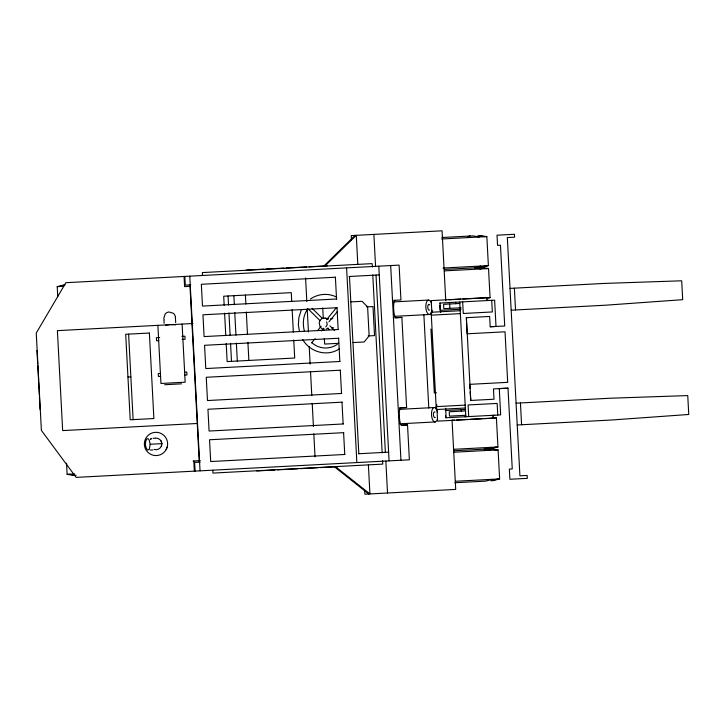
<?xml version="1.0" encoding="UTF-8"?>
<svg xmlns="http://www.w3.org/2000/svg" width="725" height="725" viewBox="0 0 725 725"><rect width="100%" height="100%" fill="white"/><g stroke="black" fill="none" stroke-linecap="round" stroke-linejoin="round"><path stroke-width="1.09" d="M150.184 444.253L149.278 449.346L147.528 450.026C144.946 447.144 144.674 441.924 146.93 438.797L148.145 438.734L149.278 440.184L150.184 444.253L161.802 443.637L161.059 440.764M175.359 318.656L175.414 317.151M155.685 438.136A5.818 5.818 0 0 1 158.63 438.761L159.89 439.622A5.818 5.818 0 0 1 161.802 443.637L161.358 446.573M301.192 310.255L298.872 317.514L298.365 325.072L299.479 331.47M161.802 443.637C162.119 447.561 157.805 450.896 154.117 449.4M166.116 449.699L167.257 446.881A11.636 11.636 0 0 0 152.903 432.725A11.636 11.636 0 0 0 147.818 452.228A11.636 11.636 0 0 0 167.257 446.881M307.708 309.058C303.059 315.167 302.452 323.577 304.391 331.18M317.604 330.591L321.112 326.322M326.495 319.77L336.3 307.817M311.641 342.889L315.148 338.62M321.456 330.944L323.558 328.38M328.942 321.827L337.352 311.587M323.703 266.184L355.123 235.389M324.854 266.12L356.283 235.335L357.815 264.38M325.815 326.903L327.274 324.537L326.622 321.837M310.418 299.026C318.021 293.716 328.498 292.773 336.717 297.223M337.415 344.275C329.739 349.677 318.855 349.287 311.714 342.526M339.436 348.734C327.437 357.208 309.738 352.06 302.742 339.517M326.196 329.014L328.289 328.18M467.997 236.722L469.836 236.042M468.033 236.722L469.9 236.042M480.811 266.048L474.639 267.833L480.956 268.957M490.372 447.37L484.2 449.156L490.526 450.279M492.058 479.325L485.886 481.11L454.892 482.75M59.142 286.547L65.051 284.988M444.706 269.41L479.56 267.57L486.448 265.758M454.267 450.733L489.13 448.893L496.018 447.071M490.816 480.847L497.703 479.035M57.746 296.706L57.221 286.647L64.362 284.816M479.551 235.525L486.847 236.604L488.378 265.649L481.237 267.489L488.532 268.558L490.064 297.612L487.001 298.392M492.248 417.31L496.407 417.917L497.939 446.972L490.807 448.802L498.093 449.881L499.625 478.926L492.493 480.766M399.339 407.885L406.616 407.504L401.868 317.414L395.941 317.795A8.763 1.812 87 0 1 393.666 309.14A8.763 1.812 87 0 1 395.016 300.295M459.75 302.008L465.803 416.73L464.97 416.775M466.42 320.912L466.411 317.686L470.77 400.445L470.162 391.862M394.59 317.795L401.868 317.414M490.191 326.757L504.718 325.996L500.458 245.204L497.549 245.358L497.015 235.19L514.451 234.275L514.596 237.175L507.337 237.555L519.907 475.817L527.166 475.437L527.32 478.346L509.892 479.261L509.358 469.093L512.258 468.939L507.998 388.147L499.28 388.609L500.667 414.89L445.648 417.799L445.54 415.724M401.297 425.267L407.532 424.941L409.371 459.804L76.125 477.385L41.388 430.405L36.25 333.065L65.857 282.696L399.103 265.114L400.943 299.978L393.666 300.368M441.96 237.51L472.954 235.879L479.27 237.002M441.588 238.987L486.847 236.604M246.147 270.09L264.045 269.147M266.048 269.038L283.946 268.096M286.167 267.978L306.603 266.9M309.031 266.773L327.265 265.812M57.221 286.647L63.664 286.312M443.12 268.042L488.378 265.649M444.398 270.887L488.532 268.558M190.811 284.843L185.283 285.133L184.821 276.424M335.557 277.213L201.342 284.291L202.493 306.077L336.708 298.999M349.051 276.497L379.257 274.902M190.349 286.33L184.603 286.629L184.059 276.461M510.019 288.396L604.55 283.412L681.699 280.802L682.696 299.679L605.692 305.198L511.17 310.191M350.873 301.89L362.011 301.31L367.602 306.838L369.134 335.892L364.158 341.983L353.021 342.562M393.802 301.899L428.384 300.077M449.228 299.76L460.765 299.153M462.876 299.044L490.064 297.612M337.161 307.717L202.955 314.795L204.106 336.581L338.312 329.503M486.502 300.286L488.052 300.204M366.66 306.883L372.994 306.557L374.526 335.603L368.191 335.938M439.595 303.077L494.622 300.168L496.009 326.449L490.191 326.757L489.647 316.453L466.257 317.695M459.913 303.458L443.582 304.319L443.809 308.678L461.055 307.772M461.073 309.222L439.975 310.336L439.703 305.153M193.04 323.495L57.393 330.645L62.658 430.587L197.182 423.491M460.212 310.726L431.167 312.257L436.296 409.553L465.35 408.012M330.582 318.719L332.73 318.61M395.089 316.299L429.68 314.478M431.312 315.167L460.366 313.635M331.497 327.863L333.645 327.754M159.681 337.542L156.382 337.714L156.546 340.768L158.739 340.65M181.957 336.364L184.92 336.21L185.074 339.264L182.12 339.418M338.774 338.222L204.559 345.299L205.791 368.563L339.998 361.476M338.774 343.315L324.637 344.067L324.338 338.412M160.47 373.447L158.277 373.556L158.431 376.465L160.624 376.347M182.102 324.066L184.639 372.17L186.805 372.052L186.959 374.961L184.766 375.079L185.174 382.193L160.941 383.471L157.878 325.344M127.953 377.036L130.863 376.882M340.46 370.194L206.253 377.272L207.477 400.535L341.692 393.458M164.666 384.73L181.603 383.833M507.998 388.147L493.471 388.917L494.015 399.221L470.625 400.454M436.513 392.787L434.302 392.905L430.931 329.023M342.146 402.167L207.939 409.253L209.081 431.04L343.297 423.962M436.142 406.643L465.196 405.112M399.475 409.353L434.058 407.532M516.073 403.191L610.604 398.206L687.753 395.587L688.75 414.473L611.755 419.993L517.224 424.977M445.268 410.531L465.695 409.453M465.586 410.921L449.246 411.782L449.482 416.132L465.812 415.271M492.493 415.488L494.595 415.38M492.375 415.642L494.604 415.525M452.282 420.246L454.53 420.128M456.623 420.02L468.16 419.413M470.289 419.295L482.107 418.678M484.354 418.561L496.407 417.917M399.647 423.817L435.344 421.932M153.047 438.272L155.232 438.163M407.532 424.941L401.614 425.249A8.763 1.812 87 0 1 399.339 416.594A8.763 1.812 87 0 1 400.689 407.749L406.616 407.504M343.759 432.671L209.543 439.758L210.694 461.544L344.91 454.466M150.193 450.08L152.848 449.935M193.104 461.018L200.263 460.638M200.154 462.097L194.635 462.387L195.097 471.105M358.404 453.75L388.609 452.155M453.814 449.301L497.939 446.972M453.968 452.21L498.093 449.881M66.537 463.184L67.126 474.358L74.693 473.96M256.804 470.951L275.038 469.99M277.458 469.854L297.903 468.785M300.123 468.667L318.021 467.716M320.024 467.616L337.923 466.673M455.499 481.255L499.625 478.926M171.236 324.664L173.918 324.7A5.836 0.761 -3 0 1 175.568 324.945M327.347 318.891L328.443 318.928L325.108 318.112M67.126 474.358L74.412 475.437M477.875 235.616L484.916 236.703M479.56 267.57L486.602 268.658M492.474 417.709L494.486 418.026M489.13 448.893L496.172 449.98M69.047 474.259L76.089 475.346M322.226 328.878L320.133 327.011L319.19 322.788A5.673 5.184 87 0 1 326.404 318.538M335.43 466.619L369.922 493.924L368.391 464.879M334.279 466.673L368.762 493.988M312.058 308.288L322.281 318.357M329.893 325.86L334.615 330.509M308.261 309.04L320.069 320.667M327.682 328.162L329.259 329.712M514.378 288.169L515.529 309.956M520.432 402.964L521.583 424.75M491.713 300.322L492.329 311.949L463.275 313.481L462.659 301.854M497.767 415.044L497.151 403.426L468.096 404.958L468.713 416.576M486.955 300.576L486.81 297.667L431.23 300.603L431.882 312.992M493.009 415.298L493.163 418.198L437.592 421.134L436.93 408.746M466.537 323.06L467.099 333.808L505.026 331.805L507.69 382.338L469.773 384.341L469.999 388.636M455.599 302.234L455.672 303.684M461.263 409.688L461.345 411.138M449.663 304.002L449.89 308.361M445.766 300.866L442.069 230.804L351.244 235.598L351.48 240.066M452.047 419.947L455.708 489.402L364.892 494.196L364.711 490.843M440.102 303.05L440.601 312.557M445.648 408.257L446.147 417.772M436.704 404.396L436.822 406.625M423.862 314.478L428.801 408.112M390.675 265.558L400.952 460.248M378.803 266.193L389.071 460.873M373.882 234.402L375.568 266.356M376.021 275.074L385.374 452.327M385.836 461.046L387.522 493M372.36 267.008L372.179 263.628L202.347 272.582L202.502 275.491M372.777 274.893L382.166 452.853M382.583 460.737L382.764 464.118L212.923 473.081L212.769 470.172M349.468 276.479L358.821 453.732M346.595 267.888L356.863 462.568M335.394 277.222L336.545 299.008M337.007 307.726L338.158 329.513M338.611 338.231L339.844 361.485M340.297 370.203L341.529 393.458M341.992 402.176L343.133 423.971M343.596 432.68L344.747 454.475M322.734 307.907L323.268 318.076M323.803 328.244L323.921 330.509M305.587 277.947L306.838 301.582M307.219 308.877L308.442 331.968M309.212 346.595L310.128 364.041M310.517 371.354L311.795 395.56M312.212 403.444L313.427 426.499M313.816 433.84L315.031 456.877M291.731 301.673L291.26 292.655L223.699 296.217L224.179 305.234M292.148 309.566L293.335 332.104M293.752 339.989L294.703 358.023L227.152 361.585L226.2 343.559M245.413 295.075L245.893 304.092M246.301 311.977L247.497 334.524M247.914 342.408L248.865 360.443M233.867 295.682L234.338 304.699M234.755 312.593L235.942 335.131M236.359 343.016L237.311 361.05M228.049 295.99L228.529 305.007M228.946 312.901L230.133 335.439M230.55 343.324L231.502 361.358M224.596 313.127L225.783 335.666M189.778 276.162L200.046 470.842M189.932 284.889L199.284 462.142M193.792 460.973L194.336 471.15M184.63 372.17L184.784 375.079M175.523 319.308L175.695 322.543M163.941 320.296L164.095 323.287M128.606 334.125L133.11 419.63M36.984 350.447L37.682 363.751M37.773 365.518L38.561 380.426M38.652 382.048L39.34 395.098M39.413 396.566L40.102 409.616M432.082 310.209A7.25 3.199 87 0 1 427.496 313.282A7.25 3.199 87 0 1 426.508 302.252A7.25 3.199 87 0 1 431.438 303.014M429.635 309.965A2.909 1.287 87 0 1 427.741 306.883A2.909 1.287 87 0 1 429.717 304.971M437.383 419.277A7.25 3.199 87 0 1 432.49 419.485A7.25 3.199 87 0 1 432.78 408.528A7.25 3.199 87 0 1 437.583 412.126M435.299 417.419A2.909 1.287 87 0 1 433.414 414.718A2.909 1.287 87 0 1 435.082 412.054M165.708 325.181A5.836 0.761 -3 0 1 169.722 324.718M175.432 317.215A5.836 5.836 0 0 0 173.293 313.263L169.052 311.986A5.836 5.836 0 0 0 165.128 314.07L163.832 318.293A5.746 5.746 0 0 0 164.176 319.761M151.38 438.562L150.601 439.187L151.38 438.562M149.377 333.038L125.697 334.279L130.21 419.784L153.89 418.542L149.377 333.038"/></g></svg>
